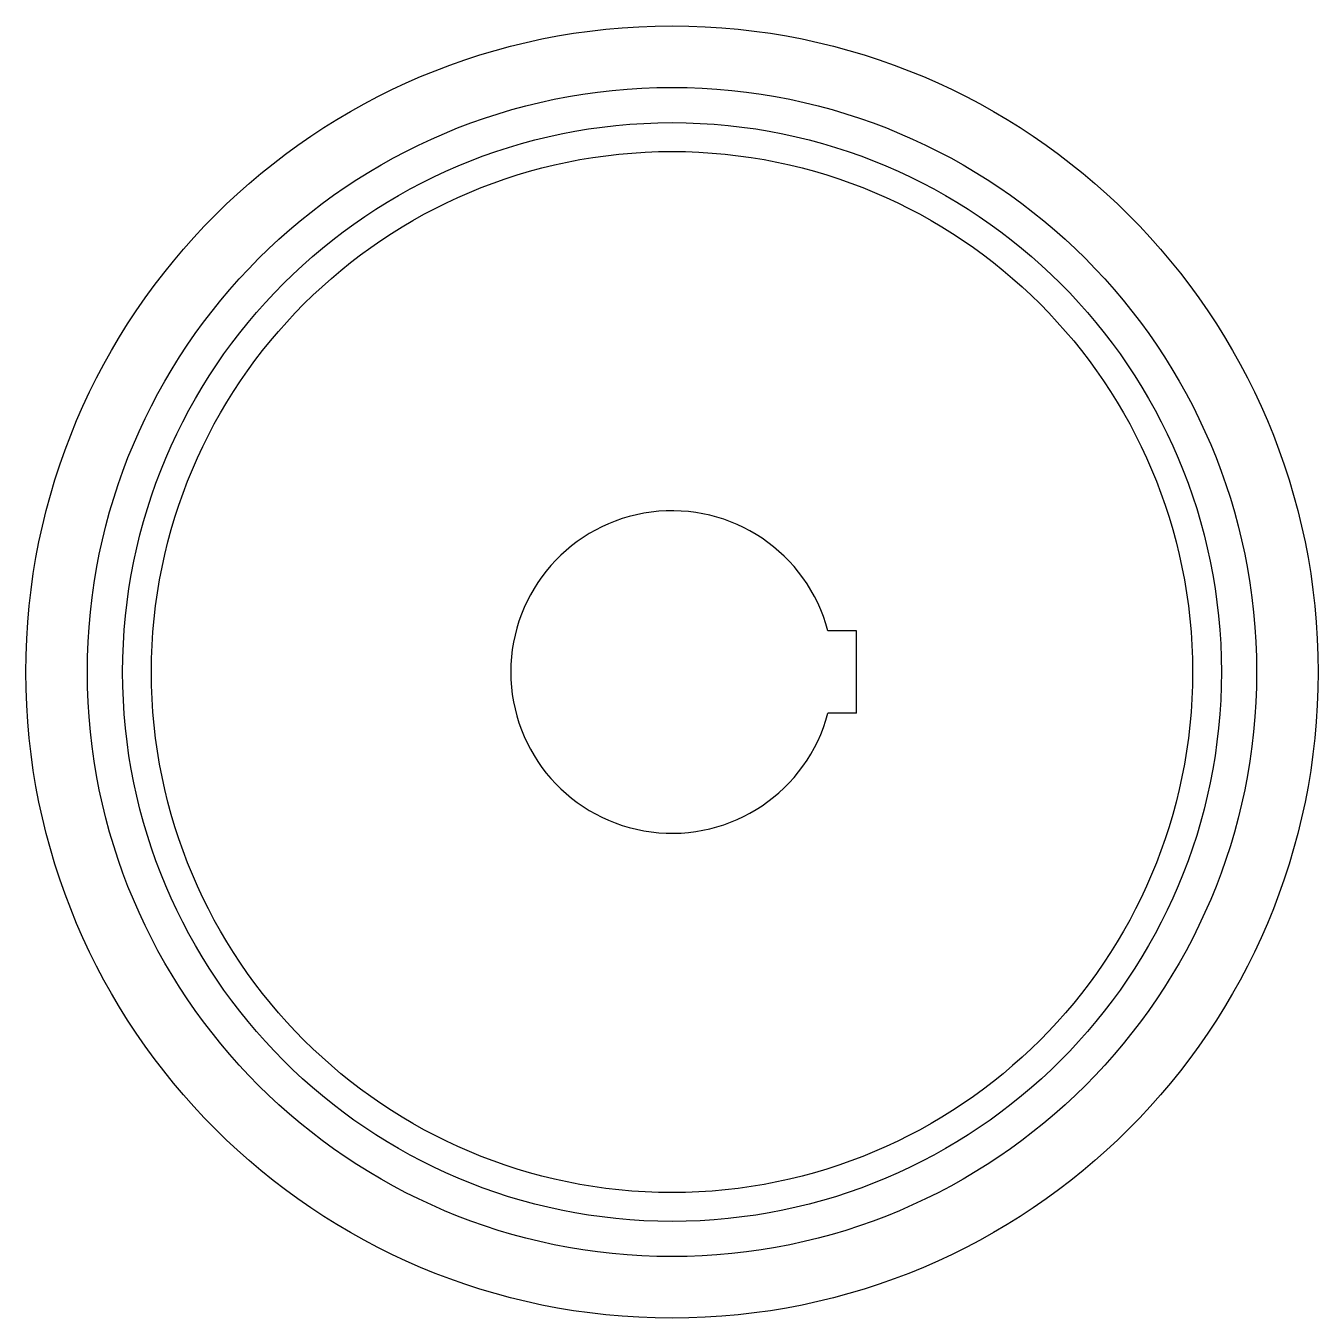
# Model space of a CAD drawing. Header units: millimetres. Extents: x 249 to 486, y 103 to 253.
# Drawn here: x 248.88 to 280.38, y 106.71 to 138.21 of the extents above; entities that cross this region are included whole.
import ezdxf

# ---------------------------------------------------------------- set-up
doc = ezdxf.new("R2010")
doc.units = ezdxf.units.MM
doc.header["$MEASUREMENT"] = 0

msp = doc.modelspace()

# ---------------------------------------------------------------- linework, layer by layer
for p, q in [((269.135, 123.456), (268.435, 123.456)), ((269.135, 121.456), (269.135, 123.456)), ((269.135, 121.456), (268.435, 121.456))]:
    msp.add_line(p, q)
for radius in [15.75, 14.25, 13.391, 12.688]:
    msp.add_circle((264.635, 122.456), radius)
msp.add_arc((264.635, 122.456), 3.93, 14.7412, 345.2588)

doc.saveas('drawing.dxf')
